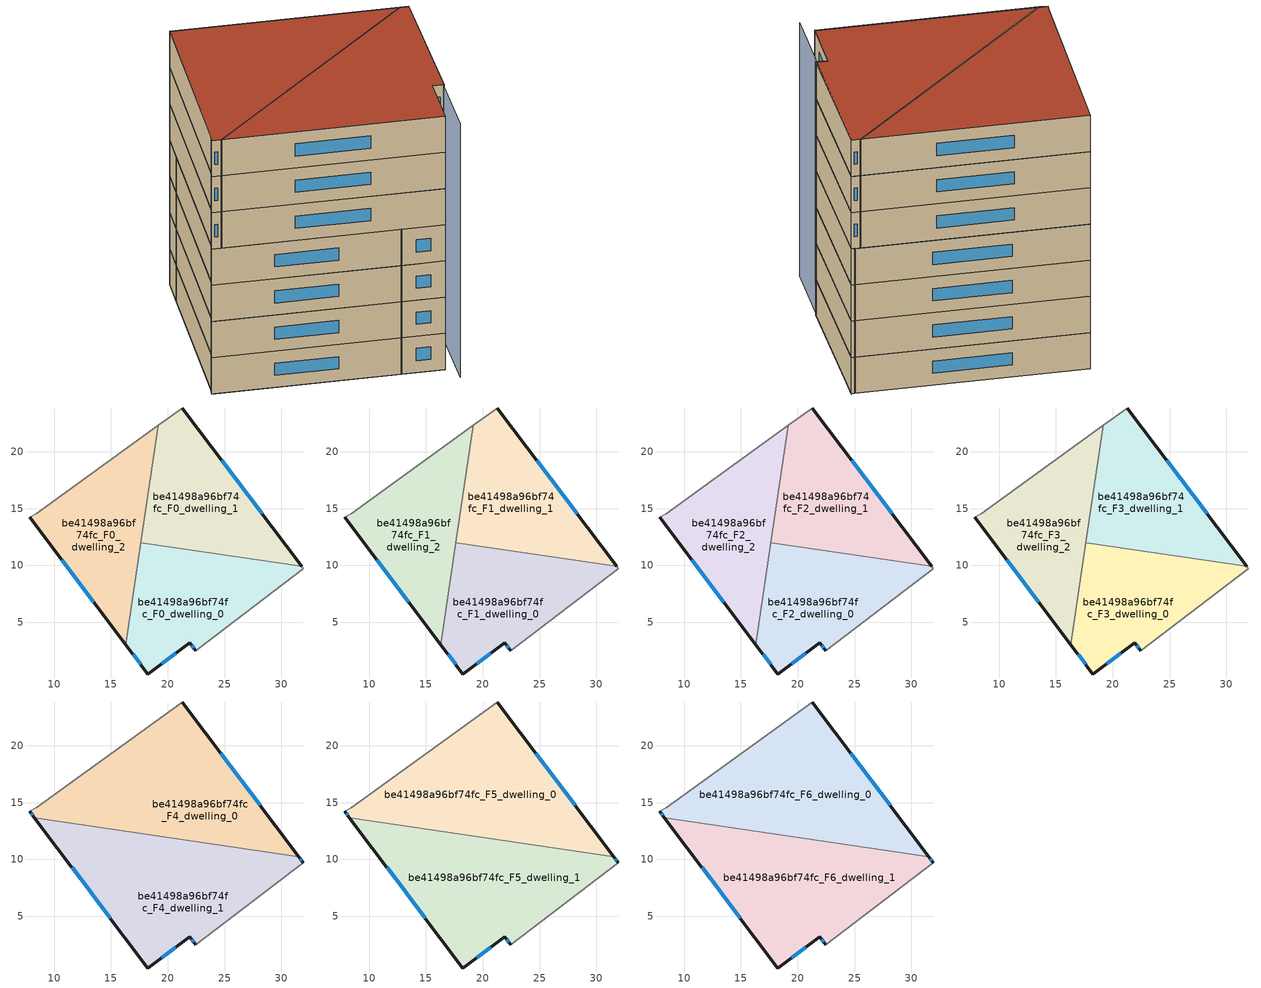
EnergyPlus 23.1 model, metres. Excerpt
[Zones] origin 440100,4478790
be41498a96bf74fc_F0_dwelling_0
 floor ground (EU_floor_Construction): 31.93,9.72 31.77,9.93 17.63,12.01 16.31,3.02 18.26,0.44 21.94,3.19 22.45,2.5 z0
 wall outside (EU_wall_Construction): 22.45,2.5 21.94,3.19 18.26,0.44 16.31,3.02 z0:3
 wall adiabatic (EU_wall_Construction): 31.77,9.93 31.93,9.72 22.45,2.5 z0:3
 wall to be41498a96bf74fc_F0_dwelling_1 (EU_wall_Construction): 17.63,12.01 31.77,9.93 z0:3
 wall to be41498a96bf74fc_F0_dwelling_2 (EU_wall_Construction): 16.31,3.02 17.63,12.01 z0:3
 window (EU_Window_Construction): 22.28,2.72 22.11,2.96 / 20.72,2.28 19.48,1.35 / 17.61,1.3 16.95,2.16 z0.99:2.01
be41498a96bf74fc_F0_dwelling_1
 floor ground (EU_floor_Construction): 31.77,9.93 21.28,23.85 19.15,22.32 17.63,12.01 z0
 wall outside (EU_wall_Construction): 21.28,23.85 31.77,9.93 z0:3
 wall adiabatic (EU_wall_Construction): 19.15,22.32 21.28,23.85 z0:3
 wall to be41498a96bf74fc_F0_dwelling_2 (EU_wall_Construction): 17.63,12.01 19.15,22.32 z0:3
 window (EU_Window_Construction): 24.75,19.24 28.29,14.55 z0.99:2.01
be41498a96bf74fc_F0_dwelling_2
 floor ground (EU_floor_Construction): 16.31,3.02 19.15,22.32 8.41,14.56 7.84,14.23 z0
 wall outside (EU_wall_Construction): 16.31,3.02 7.84,14.23 z0:3
 wall adiabatic (EU_wall_Construction): 7.84,14.23 8.41,14.56 19.15,22.32 z0:3
 window (EU_Window_Construction): 13.5,6.74 10.65,10.52 z0.99:2.01
be41498a96bf74fc_F1_dwelling_0
 floor to be41498a96bf74fc_F0_dwelling_0 (EU_floor_Construction): 31.93,9.72 31.77,9.93 17.63,12.01 16.31,3.02 18.26,0.44 21.94,3.19 22.45,2.5 z3
 wall outside (EU_wall_Construction): 22.45,2.5 21.94,3.19 18.26,0.44 16.31,3.02 z3:6
 wall adiabatic (EU_wall_Construction): 31.77,9.93 31.93,9.72 22.45,2.5 z3:6
 wall to be41498a96bf74fc_F1_dwelling_1 (EU_wall_Construction): 17.63,12.01 31.77,9.93 z3:6
 wall to be41498a96bf74fc_F1_dwelling_2 (EU_wall_Construction): 16.31,3.02 17.63,12.01 z3:6
 window (EU_Window_Construction): 22.28,2.72 22.11,2.96 / 20.72,2.28 19.48,1.35 / 17.61,1.3 16.95,2.16 z3.99:5.01
be41498a96bf74fc_F1_dwelling_1
 floor to be41498a96bf74fc_F0_dwelling_1 (EU_floor_Construction): 31.77,9.93 21.28,23.85 19.15,22.32 17.63,12.01 z3
 wall outside (EU_wall_Construction): 21.28,23.85 31.77,9.93 z3:6
 wall adiabatic (EU_wall_Construction): 19.15,22.32 21.28,23.85 z3:6
 wall to be41498a96bf74fc_F1_dwelling_2 (EU_wall_Construction): 17.63,12.01 19.15,22.32 z3:6
 window (EU_Window_Construction): 24.75,19.24 28.29,14.55 z3.99:5.01
be41498a96bf74fc_F1_dwelling_2
 floor to be41498a96bf74fc_F0_dwelling_2 (EU_floor_Construction): 16.31,3.02 19.15,22.32 8.41,14.56 7.84,14.23 z3
 wall outside (EU_wall_Construction): 16.31,3.02 7.84,14.23 z3:6
 wall adiabatic (EU_wall_Construction): 7.84,14.23 8.41,14.56 19.15,22.32 z3:6
 window (EU_Window_Construction): 13.5,6.74 10.65,10.52 z3.99:5.01
be41498a96bf74fc_F2_dwelling_0
 floor to be41498a96bf74fc_F1_dwelling_0 (EU_floor_Construction): 31.93,9.72 31.77,9.93 17.63,12.01 16.31,3.02 18.26,0.44 21.94,3.19 22.45,2.5 z6
 wall outside (EU_wall_Construction): 22.45,2.5 21.94,3.19 18.26,0.44 16.31,3.02 z6:9
 wall adiabatic (EU_wall_Construction): 31.77,9.93 31.93,9.72 22.45,2.5 z6:9
 wall to be41498a96bf74fc_F2_dwelling_1 (EU_wall_Construction): 17.63,12.01 31.77,9.93 z6:9
 wall to be41498a96bf74fc_F2_dwelling_2 (EU_wall_Construction): 16.31,3.02 17.63,12.01 z6:9
 window (EU_Window_Construction): 22.28,2.72 22.11,2.96 / 20.72,2.28 19.48,1.35 / 17.61,1.3 16.95,2.16 z6.99:8.01
be41498a96bf74fc_F2_dwelling_1
 floor to be41498a96bf74fc_F1_dwelling_1 (EU_floor_Construction): 31.77,9.93 21.28,23.85 19.15,22.32 17.63,12.01 z6
 wall outside (EU_wall_Construction): 21.28,23.85 31.77,9.93 z6:9
 wall adiabatic (EU_wall_Construction): 19.15,22.32 21.28,23.85 z6:9
 wall to be41498a96bf74fc_F2_dwelling_2 (EU_wall_Construction): 17.63,12.01 19.15,22.32 z6:9
 window (EU_Window_Construction): 24.75,19.24 28.29,14.55 z6.99:8.01
be41498a96bf74fc_F2_dwelling_2
 floor to be41498a96bf74fc_F1_dwelling_2 (EU_floor_Construction): 16.31,3.02 19.15,22.32 8.41,14.56 7.84,14.23 z6
 wall outside (EU_wall_Construction): 16.31,3.02 7.84,14.23 z6:9
 wall adiabatic (EU_wall_Construction): 7.84,14.23 8.41,14.56 19.15,22.32 z6:9
 window (EU_Window_Construction): 13.5,6.74 10.65,10.52 z6.99:8.01
be41498a96bf74fc_F3_dwelling_0
 floor to be41498a96bf74fc_F2_dwelling_0 (EU_floor_Construction): 31.93,9.72 31.77,9.93 17.63,12.01 16.31,3.02 18.26,0.44 21.94,3.19 22.45,2.5 z9
 wall outside (EU_wall_Construction): 22.45,2.5 21.94,3.19 18.26,0.44 16.31,3.02 z9:12
 wall adiabatic (EU_wall_Construction): 31.77,9.93 31.93,9.72 22.45,2.5 z9:12
 wall to be41498a96bf74fc_F3_dwelling_1 (EU_wall_Construction): 17.63,12.01 31.77,9.93 z9:12
 wall to be41498a96bf74fc_F3_dwelling_2 (EU_wall_Construction): 16.31,3.02 17.63,12.01 z9:12
 window (EU_Window_Construction): 22.28,2.72 22.11,2.96 / 20.72,2.28 19.48,1.35 / 17.61,1.3 16.95,2.16 z9.99:11.01
be41498a96bf74fc_F3_dwelling_1
 floor to be41498a96bf74fc_F2_dwelling_1 (EU_floor_Construction): 31.77,9.93 21.28,23.85 19.15,22.32 17.63,12.01 z9
 wall outside (EU_wall_Construction): 21.28,23.85 31.77,9.93 z9:12
 wall adiabatic (EU_wall_Construction): 19.15,22.32 21.28,23.85 z9:12
 wall to be41498a96bf74fc_F3_dwelling_2 (EU_wall_Construction): 17.63,12.01 19.15,22.32 z9:12
 window (EU_Window_Construction): 24.75,19.24 28.29,14.55 z9.99:11.01
be41498a96bf74fc_F3_dwelling_2
 floor to be41498a96bf74fc_F2_dwelling_2 (EU_floor_Construction): 16.31,3.02 19.15,22.32 8.41,14.56 7.84,14.23 z9
 wall outside (EU_wall_Construction): 16.31,3.02 7.84,14.23 z9:12
 wall adiabatic (EU_wall_Construction): 7.84,14.23 8.41,14.56 19.15,22.32 z9:12
 window (EU_Window_Construction): 13.5,6.74 10.65,10.52 z9.99:11.01
be41498a96bf74fc_F4_dwelling_0
 floor to be41498a96bf74fc_F3_dwelling_1 (EU_floor_Construction): 31.53,10.25 21.28,23.85 19.15,22.32 17.68,12.29 z12
 floor to be41498a96bf74fc_F3_dwelling_2 (EU_floor_Construction): 17.68,12.29 19.15,22.32 8.41,14.56 7.84,14.23 8.26,13.68 z12
 wall outside (EU_wall_Construction): 8.26,13.68 7.84,14.23 / 21.28,23.85 31.53,10.25 z12:15
 wall to be41498a96bf74fc_F4_dwelling_1 (EU_wall_Construction): 31.53,10.25 8.26,13.68 z12:15
 wall adiabatic (EU_wall_Construction): 7.84,14.23 8.41,14.56 21.28,23.85 z12:15
 window (EU_Window_Construction): 8.12,13.86 7.98,14.05 / 24.67,19.34 28.13,14.76 z12.99:14.01
be41498a96bf74fc_F4_dwelling_1
 floor to be41498a96bf74fc_F3_dwelling_0 (EU_floor_Construction): 31.93,9.72 31.77,9.93 17.63,12.01 16.31,3.02 18.26,0.44 21.94,3.19 22.45,2.5 z12
 floor to be41498a96bf74fc_F3_dwelling_1 (EU_floor_Construction): 31.77,9.93 31.53,10.25 17.68,12.29 17.63,12.01 z12
 floor to be41498a96bf74fc_F3_dwelling_2 (EU_floor_Construction): 16.31,3.02 17.68,12.29 8.26,13.68 z12
 wall outside (EU_wall_Construction): 31.53,10.25 31.93,9.72 / 22.45,2.5 21.94,3.19 18.26,0.44 8.26,13.68 z12:15
 wall adiabatic (EU_wall_Construction): 31.93,9.72 22.45,2.5 z12:15
 window (EU_Window_Construction): 31.66,10.08 31.8,9.9 / 22.28,2.72 22.11,2.96 / 20.72,2.28 19.48,1.35 / 14.94,4.83 11.57,9.29 z12.99:14.01
be41498a96bf74fc_F5_dwelling_0
 floor to be41498a96bf74fc_F4_dwelling_0 (EU_floor_Construction): 31.53,10.25 21.28,23.85 8.41,14.56 7.84,14.23 8.26,13.68 z15
 wall outside (EU_wall_Construction): 8.26,13.68 7.84,14.23 / 21.28,23.85 31.53,10.25 z15:18
 wall to be41498a96bf74fc_F5_dwelling_1 (EU_wall_Construction): 31.53,10.25 8.26,13.68 z15:18
 wall adiabatic (EU_wall_Construction): 7.84,14.23 8.41,14.56 21.28,23.85 z15:18
 window (EU_Window_Construction): 8.12,13.86 7.98,14.05 / 24.67,19.34 28.13,14.76 z15.99:17.01
be41498a96bf74fc_F5_dwelling_1
 floor to be41498a96bf74fc_F4_dwelling_1 (EU_floor_Construction): 31.93,9.72 31.53,10.25 8.26,13.68 18.26,0.44 21.94,3.19 22.45,2.5 z15
 wall outside (EU_wall_Construction): 31.53,10.25 31.93,9.72 / 22.45,2.5 21.94,3.19 18.26,0.44 8.26,13.68 z15:18
 wall adiabatic (EU_wall_Construction): 31.93,9.72 22.45,2.5 z15:18
 window (EU_Window_Construction): 31.66,10.08 31.8,9.9 / 22.28,2.72 22.11,2.96 / 20.72,2.28 19.48,1.35 / 14.94,4.83 11.57,9.29 z15.99:17.01
be41498a96bf74fc_F6_dwelling_0
 floor to be41498a96bf74fc_F5_dwelling_0 (EU_floor_Construction): 31.53,10.25 21.28,23.85 8.41,14.56 7.84,14.23 8.26,13.68 z18
 wall outside (EU_wall_Construction): 8.26,13.68 7.84,14.23 / 21.28,23.85 31.53,10.25 z18:21
 wall to be41498a96bf74fc_F6_dwelling_1 (EU_wall_Construction): 31.53,10.25 8.26,13.68 z18:21
 wall adiabatic (EU_wall_Construction): 7.84,14.23 8.41,14.56 21.28,23.85 z18:21
 window (EU_Window_Construction): 8.12,13.86 7.98,14.05 / 24.67,19.34 28.13,14.76 z18.99:20.01
 roof outside (EU_roof_Construction): 21.28,23.85 31.53,10.25 8.26,13.68 7.84,14.23 8.41,14.56 z21
be41498a96bf74fc_F6_dwelling_1
 floor to be41498a96bf74fc_F5_dwelling_1 (EU_floor_Construction): 31.93,9.72 31.53,10.25 8.26,13.68 18.26,0.44 21.94,3.19 22.45,2.5 z18
 wall outside (EU_wall_Construction): 31.53,10.25 31.93,9.72 / 22.45,2.5 21.94,3.19 18.26,0.44 8.26,13.68 z18:21
 wall adiabatic (EU_wall_Construction): 31.93,9.72 22.45,2.5 z18:21
 window (EU_Window_Construction): 31.66,10.08 31.8,9.9 / 22.28,2.72 22.11,2.96 / 20.72,2.28 19.48,1.35 / 14.94,4.83 11.57,9.29 z18.99:20.01
 roof outside (EU_roof_Construction): 31.53,10.25 31.93,9.72 22.45,2.5 21.94,3.19 18.26,0.44 8.26,13.68 z21
shading: 17.71,-1.02 31.96,9.74 z0:21
[Building]
EU S2 Campaign: North Axis=0; Terrain=City; Solar Distribution=FullExterior
[Site:Location]
Madrid: Latitude=40.5; Longitude=-3.5; Time Zone=1; Elevation=609
[SizingPeriod:WeatherFileDays]
AnnualSizingPeriod: Begin Month=1; Begin Day of Month=1; End Month=12; End Day of Month=31; Day of Week for Start Day=Monday; Use Weather File Daylight Saving Period=No; Use Weather File Rain and Snow Indicators=No
[MATERIAL]
EU_InternalMass_Material: Roughness=MediumRough; Thickness=0.1; Conductivity=1; Density=1800; Specific Heat=900; Thermal Absorptance=0.9; Solar Absorptance=0.7; Visible Absorptance=0.7
[MATERIAL:NOMASS] Roughness=MediumRough; Thermal Absorptance=0.9; Solar Absorptance=0.7; Visible Absorptance=0.7
Name | Thermal Resistance
EU_wall_NoMass | 0.609216
EU_roof_NoMass | 0.513268
EU_floor_NoMass | 0.568163
[WINDOWMATERIAL:SIMPLEGLAZINGSYSTEM]
EU_Window_SimpleGlazing: UFactor=5.50606; Solar Heat Gain Coefficient=0.85; Visible Transmittance=0.85
[CONSTRUCTION]
EU_wall_Construction: EU_wall_NoMass
EU_roof_Construction: EU_roof_NoMass
EU_floor_Construction: EU_floor_NoMass
EU_InternalMass_Construction: EU_InternalMass_Material
EU_Window_Construction: EU_Window_SimpleGlazing
[ZONE] Type=1; Multiplier=1; Ceiling Height=autocalculate; Floor Area=autocalculate; Part of Total Floor Area=Yes
Name | Volume
be41498a96bf74fc_F0_dwelling_0; be41498a96bf74fc_F1_dwelling_0; be41498a96bf74fc_F2_dwelling_0; be41498a96bf74fc_F3_dwelling_0 | 291.699
be41498a96bf74fc_F4_dwelling_0; be41498a96bf74fc_F5_dwelling_0; be41498a96bf74fc_F6_dwelling_0 | 437.545
be41498a96bf74fc_F0_dwelling_1; be41498a96bf74fc_F1_dwelling_1; be41498a96bf74fc_F2_dwelling_1; be41498a96bf74fc_F3_dwelling_1 | 291.725
be41498a96bf74fc_F4_dwelling_1; be41498a96bf74fc_F5_dwelling_1; be41498a96bf74fc_F6_dwelling_1 | 437.551
be41498a96bf74fc_F0_dwelling_2; be41498a96bf74fc_F1_dwelling_2; be41498a96bf74fc_F2_dwelling_2; be41498a96bf74fc_F3_dwelling_2 | 291.695
[INTERNALMASS] Construction=EU_InternalMass_Construction
Name | Zone or ZoneList | Surface Area
be41498a96bf74fc_F0_dwelling_0_EU_InternalMass | be41498a96bf74fc_F0_dwelling_0 | 97.2323
be41498a96bf74fc_F0_dwelling_1_EU_InternalMass | be41498a96bf74fc_F0_dwelling_1 | 97.2438
be41498a96bf74fc_F0_dwelling_2_EU_InternalMass | be41498a96bf74fc_F0_dwelling_2 | 97.2315
be41498a96bf74fc_F1_dwelling_0_EU_InternalMass | be41498a96bf74fc_F1_dwelling_0 | 97.2323
be41498a96bf74fc_F1_dwelling_1_EU_InternalMass | be41498a96bf74fc_F1_dwelling_1 | 97.2438
be41498a96bf74fc_F1_dwelling_2_EU_InternalMass | be41498a96bf74fc_F1_dwelling_2 | 97.2315
be41498a96bf74fc_F2_dwelling_0_EU_InternalMass | be41498a96bf74fc_F2_dwelling_0 | 97.2323
be41498a96bf74fc_F2_dwelling_1_EU_InternalMass | be41498a96bf74fc_F2_dwelling_1 | 97.2438
be41498a96bf74fc_F2_dwelling_2_EU_InternalMass | be41498a96bf74fc_F2_dwelling_2 | 97.2315
be41498a96bf74fc_F3_dwelling_0_EU_InternalMass | be41498a96bf74fc_F3_dwelling_0 | 97.2323
be41498a96bf74fc_F3_dwelling_1_EU_InternalMass | be41498a96bf74fc_F3_dwelling_1 | 97.2438
be41498a96bf74fc_F3_dwelling_2_EU_InternalMass | be41498a96bf74fc_F3_dwelling_2 | 97.2315
be41498a96bf74fc_F4_dwelling_0_EU_InternalMass | be41498a96bf74fc_F4_dwelling_0 | 145.848
be41498a96bf74fc_F4_dwelling_1_EU_InternalMass | be41498a96bf74fc_F4_dwelling_1 | 145.85
be41498a96bf74fc_F5_dwelling_0_EU_InternalMass | be41498a96bf74fc_F5_dwelling_0 | 145.848
be41498a96bf74fc_F5_dwelling_1_EU_InternalMass | be41498a96bf74fc_F5_dwelling_1 | 145.85
be41498a96bf74fc_F6_dwelling_0_EU_InternalMass | be41498a96bf74fc_F6_dwelling_0 | 145.848
be41498a96bf74fc_F6_dwelling_1_EU_InternalMass | be41498a96bf74fc_F6_dwelling_1 | 145.85
[OTHEREQUIPMENT] Fuel Type=Electricity; Design Level Calculation Method=Watts/Area; Power per Zone Floor Area=1; Fraction Latent=0; Fraction Radiant=0; Fraction Lost=0; Carbon Dioxide Generation Rate=0; EndUse Subcategory=EU_Step8_InternalGains
Name | Zone or ZoneList or Space or SpaceList | Schedule
EU_Step8_InternalGain_be41498a96bf74fc_F0_dwelling_0_f000 | be41498a96bf74fc_F0_dwelling_0 | EU_Step8_GainSchedule_be41498a96bf74fc_F0_dwelling_0_f000
EU_Step8_InternalGain_be41498a96bf74fc_F0_dwelling_1_f000 | be41498a96bf74fc_F0_dwelling_1 | EU_Step8_GainSchedule_be41498a96bf74fc_F0_dwelling_1_f000
EU_Step8_InternalGain_be41498a96bf74fc_F0_dwelling_2_f000 | be41498a96bf74fc_F0_dwelling_2 | EU_Step8_GainSchedule_be41498a96bf74fc_F0_dwelling_2_f000
EU_Step8_InternalGain_be41498a96bf74fc_F1_dwelling_0_f000 | be41498a96bf74fc_F1_dwelling_0 | EU_Step8_GainSchedule_be41498a96bf74fc_F1_dwelling_0_f000
EU_Step8_InternalGain_be41498a96bf74fc_F1_dwelling_1_f000 | be41498a96bf74fc_F1_dwelling_1 | EU_Step8_GainSchedule_be41498a96bf74fc_F1_dwelling_1_f000
EU_Step8_InternalGain_be41498a96bf74fc_F1_dwelling_2_f000 | be41498a96bf74fc_F1_dwelling_2 | EU_Step8_GainSchedule_be41498a96bf74fc_F1_dwelling_2_f000
EU_Step8_InternalGain_be41498a96bf74fc_F2_dwelling_0_f000 | be41498a96bf74fc_F2_dwelling_0 | EU_Step8_GainSchedule_be41498a96bf74fc_F2_dwelling_0_f000
EU_Step8_InternalGain_be41498a96bf74fc_F2_dwelling_1_f000 | be41498a96bf74fc_F2_dwelling_1 | EU_Step8_GainSchedule_be41498a96bf74fc_F2_dwelling_1_f000
EU_Step8_InternalGain_be41498a96bf74fc_F2_dwelling_2_f000 | be41498a96bf74fc_F2_dwelling_2 | EU_Step8_GainSchedule_be41498a96bf74fc_F2_dwelling_2_f000
EU_Step8_InternalGain_be41498a96bf74fc_F3_dwelling_0_f000 | be41498a96bf74fc_F3_dwelling_0 | EU_Step8_GainSchedule_be41498a96bf74fc_F3_dwelling_0_f000
EU_Step8_InternalGain_be41498a96bf74fc_F3_dwelling_1_f000 | be41498a96bf74fc_F3_dwelling_1 | EU_Step8_GainSchedule_be41498a96bf74fc_F3_dwelling_1_f000
EU_Step8_InternalGain_be41498a96bf74fc_F3_dwelling_2_f000 | be41498a96bf74fc_F3_dwelling_2 | EU_Step8_GainSchedule_be41498a96bf74fc_F3_dwelling_2_f000
EU_Step8_InternalGain_be41498a96bf74fc_F4_dwelling_0_f000 | be41498a96bf74fc_F4_dwelling_0 | EU_Step8_GainSchedule_be41498a96bf74fc_F4_dwelling_0_f000
EU_Step8_InternalGain_be41498a96bf74fc_F4_dwelling_1_f000 | be41498a96bf74fc_F4_dwelling_1 | EU_Step8_GainSchedule_be41498a96bf74fc_F4_dwelling_1_f000
EU_Step8_InternalGain_be41498a96bf74fc_F5_dwelling_0_f000 | be41498a96bf74fc_F5_dwelling_0 | EU_Step8_GainSchedule_be41498a96bf74fc_F5_dwelling_0_f000
EU_Step8_InternalGain_be41498a96bf74fc_F5_dwelling_1_f000 | be41498a96bf74fc_F5_dwelling_1 | EU_Step8_GainSchedule_be41498a96bf74fc_F5_dwelling_1_f000
EU_Step8_InternalGain_be41498a96bf74fc_F6_dwelling_0_f000 | be41498a96bf74fc_F6_dwelling_0 | EU_Step8_GainSchedule_be41498a96bf74fc_F6_dwelling_0_f000
EU_Step8_InternalGain_be41498a96bf74fc_F6_dwelling_1_f000 | be41498a96bf74fc_F6_dwelling_1 | EU_Step8_GainSchedule_be41498a96bf74fc_F6_dwelling_1_f000
[ZONEVENTILATION:DESIGNFLOWRATE] Schedule=EU_AlwaysOn; Design Flow Rate Calculation Method=AirChanges/Hour; Air Changes per Hour=0.752966; Ventilation Type=Natural; Fan Pressure Rise=0; Fan Total Efficiency=1; Constant Term Coefficient=1; Temperature Term Coefficient=0; Velocity Term Coefficient=0; Velocity Squared Term Coefficient=0; Minimum Indoor Temperature=-100; Maximum Indoor Temperature=100; Delta Temperature=-100; Minimum Outdoor Temperature=-100; Maximum Outdoor Temperature=100; Maximum Wind Speed=40
Name | Zone or ZoneList or Space or SpaceList
EU_ConstantAir_be41498a96bf74fc_F0_dwelling_0 | be41498a96bf74fc_F0_dwelling_0
EU_ConstantAir_be41498a96bf74fc_F0_dwelling_1 | be41498a96bf74fc_F0_dwelling_1
EU_ConstantAir_be41498a96bf74fc_F0_dwelling_2 | be41498a96bf74fc_F0_dwelling_2
EU_ConstantAir_be41498a96bf74fc_F1_dwelling_0 | be41498a96bf74fc_F1_dwelling_0
EU_ConstantAir_be41498a96bf74fc_F1_dwelling_1 | be41498a96bf74fc_F1_dwelling_1
EU_ConstantAir_be41498a96bf74fc_F1_dwelling_2 | be41498a96bf74fc_F1_dwelling_2
EU_ConstantAir_be41498a96bf74fc_F2_dwelling_0 | be41498a96bf74fc_F2_dwelling_0
EU_ConstantAir_be41498a96bf74fc_F2_dwelling_1 | be41498a96bf74fc_F2_dwelling_1
EU_ConstantAir_be41498a96bf74fc_F2_dwelling_2 | be41498a96bf74fc_F2_dwelling_2
EU_ConstantAir_be41498a96bf74fc_F3_dwelling_0 | be41498a96bf74fc_F3_dwelling_0
EU_ConstantAir_be41498a96bf74fc_F3_dwelling_1 | be41498a96bf74fc_F3_dwelling_1
EU_ConstantAir_be41498a96bf74fc_F3_dwelling_2 | be41498a96bf74fc_F3_dwelling_2
EU_ConstantAir_be41498a96bf74fc_F4_dwelling_0 | be41498a96bf74fc_F4_dwelling_0
EU_ConstantAir_be41498a96bf74fc_F4_dwelling_1 | be41498a96bf74fc_F4_dwelling_1
EU_ConstantAir_be41498a96bf74fc_F5_dwelling_0 | be41498a96bf74fc_F5_dwelling_0
EU_ConstantAir_be41498a96bf74fc_F5_dwelling_1 | be41498a96bf74fc_F5_dwelling_1
EU_ConstantAir_be41498a96bf74fc_F6_dwelling_0 | be41498a96bf74fc_F6_dwelling_0
EU_ConstantAir_be41498a96bf74fc_F6_dwelling_1 | be41498a96bf74fc_F6_dwelling_1
[HVACTEMPLATE:THERMOSTAT] Constant Heating Setpoint=20; Constant Cooling Setpoint=50
EU_HeatOnly_be41498a96bf74fc_F0_dwelling_0; EU_HeatOnly_be41498a96bf74fc_F0_dwelling_1; EU_HeatOnly_be41498a96bf74fc_F0_dwelling_2; EU_HeatOnly_be41498a96bf74fc_F1_dwelling_0; EU_HeatOnly_be41498a96bf74fc_F1_dwelling_1; EU_HeatOnly_be41498a96bf74fc_F1_dwelling_2; EU_HeatOnly_be41498a96bf74fc_F2_dwelling_0; EU_HeatOnly_be41498a96bf74fc_F2_dwelling_1; EU_HeatOnly_be41498a96bf74fc_F2_dwelling_2; EU_HeatOnly_be41498a96bf74fc_F3_dwelling_0; EU_HeatOnly_be41498a96bf74fc_F3_dwelling_1; EU_HeatOnly_be41498a96bf74fc_F3_dwelling_2; EU_HeatOnly_be41498a96bf74fc_F4_dwelling_0; EU_HeatOnly_be41498a96bf74fc_F4_dwelling_1; EU_HeatOnly_be41498a96bf74fc_F5_dwelling_0; EU_HeatOnly_be41498a96bf74fc_F5_dwelling_1; EU_HeatOnly_be41498a96bf74fc_F6_dwelling_0; EU_HeatOnly_be41498a96bf74fc_F6_dwelling_1
[HVACTEMPLATE:ZONE:IDEALLOADSAIRSYSTEM] System Availability Schedule=EU_AlwaysOn; Maximum Heating Supply Air Temperature=50; Minimum Cooling Supply Air Temperature=13; Maximum Heating Supply Air Humidity Ratio=0.0156; Minimum Cooling Supply Air Humidity Ratio=0.0077; Heating Limit=NoLimit; Cooling Limit=NoLimit; Heating Availability Schedule=EU_AlwaysOn; Cooling Availability Schedule=EU_CoolingOff; Dehumidification Control Type=ConstantSensibleHeatRatio; Cooling Sensible Heat Ratio=0.7; Dehumidification Setpoint=60; Humidification Control Type=None; Humidification Setpoint=30; Outdoor Air Method=None; Outdoor Air Flow Rate per Person=0.00944; Outdoor Air Flow Rate per Zone Floor Area=0; Outdoor Air Flow Rate per Zone=0; Demand Controlled Ventilation Type=None; Outdoor Air Economizer Type=NoEconomizer; Heat Recovery Type=None; Sensible Heat Recovery Effectiveness=0.7; Latent Heat Recovery Effectiveness=0.65
Name | Template Thermostat
be41498a96bf74fc_F0_dwelling_0 | EU_HeatOnly_be41498a96bf74fc_F0_dwelling_0
be41498a96bf74fc_F0_dwelling_1 | EU_HeatOnly_be41498a96bf74fc_F0_dwelling_1
be41498a96bf74fc_F0_dwelling_2 | EU_HeatOnly_be41498a96bf74fc_F0_dwelling_2
be41498a96bf74fc_F1_dwelling_0 | EU_HeatOnly_be41498a96bf74fc_F1_dwelling_0
be41498a96bf74fc_F1_dwelling_1 | EU_HeatOnly_be41498a96bf74fc_F1_dwelling_1
be41498a96bf74fc_F1_dwelling_2 | EU_HeatOnly_be41498a96bf74fc_F1_dwelling_2
be41498a96bf74fc_F2_dwelling_0 | EU_HeatOnly_be41498a96bf74fc_F2_dwelling_0
be41498a96bf74fc_F2_dwelling_1 | EU_HeatOnly_be41498a96bf74fc_F2_dwelling_1
be41498a96bf74fc_F2_dwelling_2 | EU_HeatOnly_be41498a96bf74fc_F2_dwelling_2
be41498a96bf74fc_F3_dwelling_0 | EU_HeatOnly_be41498a96bf74fc_F3_dwelling_0
be41498a96bf74fc_F3_dwelling_1 | EU_HeatOnly_be41498a96bf74fc_F3_dwelling_1
be41498a96bf74fc_F3_dwelling_2 | EU_HeatOnly_be41498a96bf74fc_F3_dwelling_2
be41498a96bf74fc_F4_dwelling_0 | EU_HeatOnly_be41498a96bf74fc_F4_dwelling_0
be41498a96bf74fc_F4_dwelling_1 | EU_HeatOnly_be41498a96bf74fc_F4_dwelling_1
be41498a96bf74fc_F5_dwelling_0 | EU_HeatOnly_be41498a96bf74fc_F5_dwelling_0
be41498a96bf74fc_F5_dwelling_1 | EU_HeatOnly_be41498a96bf74fc_F5_dwelling_1
be41498a96bf74fc_F6_dwelling_0 | EU_HeatOnly_be41498a96bf74fc_F6_dwelling_0
be41498a96bf74fc_F6_dwelling_1 | EU_HeatOnly_be41498a96bf74fc_F6_dwelling_1
[SIZING:ZONE] Zone Cooling Design Supply Air Temperature Input Method=SupplyAirTemperature; Zone Cooling Design Supply Air Temperature=13; Zone Heating Design Supply Air Temperature Input Method=SupplyAirTemperature; Zone Heating Design Supply Air Temperature=50; Zone Cooling Design Supply Air Humidity Ratio=0.008; Zone Heating Design Supply Air Humidity Ratio=0.008; Cooling Design Air Flow Method=DesignDay; Cooling Design Air Flow Rate=0; Cooling Minimum Air Flow per Zone Floor Area=0.000762; Cooling Minimum Air Flow=0; Cooling Minimum Air Flow Fraction=0.2; Heating Design Air Flow Method=DesignDay; Heating Design Air Flow Rate=0; Heating Maximum Air Flow per Zone Floor Area=0.002032; Heating Maximum Air Flow=0.141576; Heating Maximum Air Flow Fraction=0.3; Account for Dedicated Outdoor Air System=No; Dedicated Outdoor Air System Control Strategy=NeutralSupplyAir; Dedicated Outdoor Air Low Setpoint Temperature for Design=autosize; Dedicated Outdoor Air High Setpoint Temperature for Design=autosize; Zone Load Sizing Method=Sensible Load Only No Latent Load; Zone Latent Cooling Design Supply Air Humidity Ratio Input Method=HumidityRatioDifference; Zone Cooling Design Supply Air Humidity Ratio Difference=0.005; Zone Latent Heating Design Supply Air Humidity Ratio Input Method=HumidityRatioDifference; Zone Humidification Design Supply Air Humidity Ratio Difference=0.005
be41498a96bf74fc_F0_dwelling_0; be41498a96bf74fc_F0_dwelling_1; be41498a96bf74fc_F0_dwelling_2; be41498a96bf74fc_F1_dwelling_0; be41498a96bf74fc_F1_dwelling_1; be41498a96bf74fc_F1_dwelling_2; be41498a96bf74fc_F2_dwelling_0; be41498a96bf74fc_F2_dwelling_1; be41498a96bf74fc_F2_dwelling_2; be41498a96bf74fc_F3_dwelling_0; be41498a96bf74fc_F3_dwelling_1; be41498a96bf74fc_F3_dwelling_2; be41498a96bf74fc_F4_dwelling_0; be41498a96bf74fc_F4_dwelling_1; be41498a96bf74fc_F5_dwelling_0; be41498a96bf74fc_F5_dwelling_1; be41498a96bf74fc_F6_dwelling_0; be41498a96bf74fc_F6_dwelling_1
[SCHEDULE:CONSTANT]
Name | Hourly Value
EU_AlwaysOn | 1
EU_CoolingOff | 0
[SCHEDULE:FILE] Column Number=1; Rows to Skip at Top=0; Number of Hours of Data=8760; Column Separator=Comma; Interpolate to Timestep=No; Minutes per Item=60; Adjust Schedule for Daylight Savings=Yes
Name | File
EU_Step8_GainSchedule_be41498a96bf74fc_F0_dwelling_0_f000 | ../../schedules/be41498a96bf74fc/be41498a96bf74fc_F0_dwelling_0_f000_gain.csv
EU_Step8_GainSchedule_be41498a96bf74fc_F0_dwelling_1_f000 | ../../schedules/be41498a96bf74fc/be41498a96bf74fc_F0_dwelling_1_f000_gain.csv
EU_Step8_GainSchedule_be41498a96bf74fc_F0_dwelling_2_f000 | ../../schedules/be41498a96bf74fc/be41498a96bf74fc_F0_dwelling_2_f000_gain.csv
EU_Step8_GainSchedule_be41498a96bf74fc_F1_dwelling_0_f000 | ../../schedules/be41498a96bf74fc/be41498a96bf74fc_F1_dwelling_0_f000_gain.csv
EU_Step8_GainSchedule_be41498a96bf74fc_F1_dwelling_1_f000 | ../../schedules/be41498a96bf74fc/be41498a96bf74fc_F1_dwelling_1_f000_gain.csv
EU_Step8_GainSchedule_be41498a96bf74fc_F1_dwelling_2_f000 | ../../schedules/be41498a96bf74fc/be41498a96bf74fc_F1_dwelling_2_f000_gain.csv
EU_Step8_GainSchedule_be41498a96bf74fc_F2_dwelling_0_f000 | ../../schedules/be41498a96bf74fc/be41498a96bf74fc_F2_dwelling_0_f000_gain.csv
EU_Step8_GainSchedule_be41498a96bf74fc_F2_dwelling_1_f000 | ../../schedules/be41498a96bf74fc/be41498a96bf74fc_F2_dwelling_1_f000_gain.csv
EU_Step8_GainSchedule_be41498a96bf74fc_F2_dwelling_2_f000 | ../../schedules/be41498a96bf74fc/be41498a96bf74fc_F2_dwelling_2_f000_gain.csv
EU_Step8_GainSchedule_be41498a96bf74fc_F3_dwelling_0_f000 | ../../schedules/be41498a96bf74fc/be41498a96bf74fc_F3_dwelling_0_f000_gain.csv
EU_Step8_GainSchedule_be41498a96bf74fc_F3_dwelling_1_f000 | ../../schedules/be41498a96bf74fc/be41498a96bf74fc_F3_dwelling_1_f000_gain.csv
EU_Step8_GainSchedule_be41498a96bf74fc_F3_dwelling_2_f000 | ../../schedules/be41498a96bf74fc/be41498a96bf74fc_F3_dwelling_2_f000_gain.csv
EU_Step8_GainSchedule_be41498a96bf74fc_F4_dwelling_0_f000 | ../../schedules/be41498a96bf74fc/be41498a96bf74fc_F4_dwelling_0_f000_gain.csv
EU_Step8_GainSchedule_be41498a96bf74fc_F4_dwelling_1_f000 | ../../schedules/be41498a96bf74fc/be41498a96bf74fc_F4_dwelling_1_f000_gain.csv
EU_Step8_GainSchedule_be41498a96bf74fc_F5_dwelling_0_f000 | ../../schedules/be41498a96bf74fc/be41498a96bf74fc_F5_dwelling_0_f000_gain.csv
EU_Step8_GainSchedule_be41498a96bf74fc_F5_dwelling_1_f000 | ../../schedules/be41498a96bf74fc/be41498a96bf74fc_F5_dwelling_1_f000_gain.csv
EU_Step8_GainSchedule_be41498a96bf74fc_F6_dwelling_0_f000 | ../../schedules/be41498a96bf74fc/be41498a96bf74fc_F6_dwelling_0_f000_gain.csv
EU_Step8_GainSchedule_be41498a96bf74fc_F6_dwelling_1_f000 | ../../schedules/be41498a96bf74fc/be41498a96bf74fc_F6_dwelling_1_f000_gain.csv
